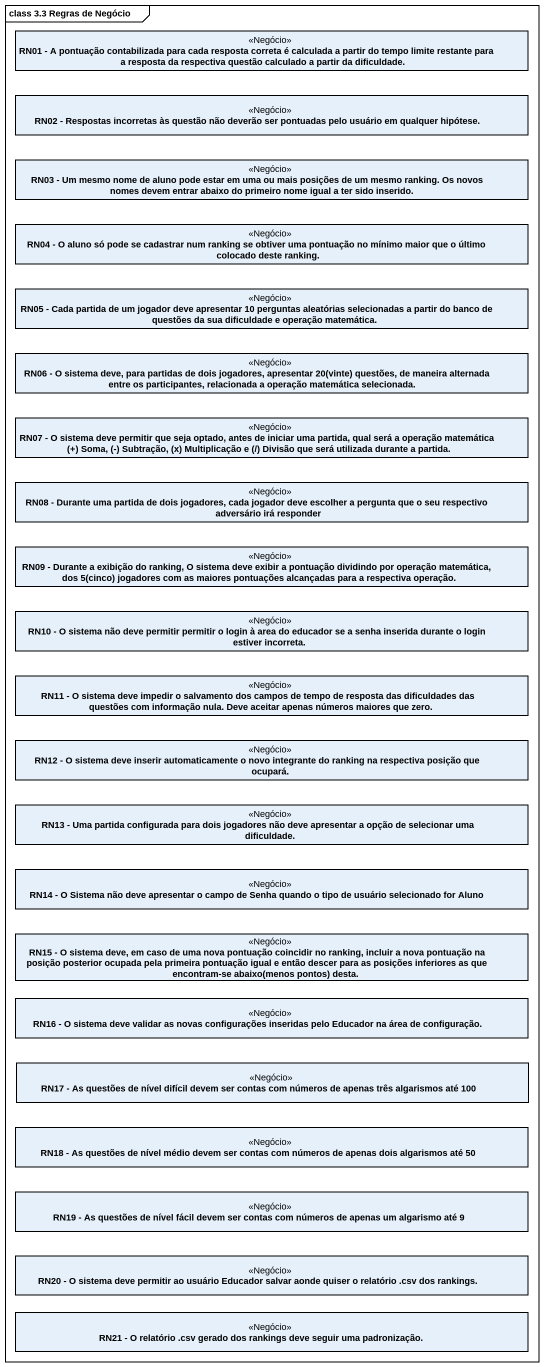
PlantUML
@startuml
mainframe class 3.3 Regras de Negócio
hide circle
hide empty members
class "RN01 - A pontuação contabilizada para cada resposta correta é calculada a partir do tempo limite restante para a resposta da respectiva questão calculado a partir da dificuldade." as RN01_A_pontuação <<Negócio>>
class "RN02 - Respostas incorretas às questão não deverão ser pontuadas pelo usuário em qualquer hipótese." as RN02_Respostas_incorretas <<Negócio>>
class "RN03 - Um mesmo nome de aluno pode estar em uma ou mais posições de um mesmo ranking. Os novos nomes devem entrar abaixo do primeiro nome igual a ter sido inserido." as RN03_Um_mesmo_nome_de_aluno <<Negócio>>
class "RN04 - O aluno só pode se cadastrar num ranking se obtiver uma pontuação no mínimo maior que o último colocado deste ranking." as RN04_O_aluno_só_pode_se <<Negócio>>
class "RN05 - Cada partida de um jogador deve apresentar 10 perguntas aleatórias selecionadas a partir do banco de questões da sua dificuldade e operação matemática." as RN05_Cada_partida_de_um <<Negócio>>
class "RN06 - O sistema deve, para partidas de dois jogadores, apresentar 20(vinte) questões, de maneira alternada entre os participantes, relacionada a operação matemática selecionada." as RN06_O_sistema_deve_para <<Negócio>>
class "RN07 - O sistema deve permitir que seja optado, antes de iniciar uma partida, qual será a operação matemática (+) Soma, (-) Subtração, (x) Multiplicação e (/) Divisão que será utilizada durante a partida." as RN07_O_sistema_deve <<Negócio>>
class "RN08 - Durante uma partida de dois jogadores, cada jogador deve escolher a pergunta que o seu respectivo adversário irá responder" as RN08_Durante_uma_partida_de <<Negócio>>
class "RN09 - Durante a exibição do ranking, O sistema deve exibir a pontuação dividindo por operação matemática, dos 5(cinco) jogadores com as maiores pontuações alcançadas para a respectiva operação." as RN09_Durante_a_exibição_do <<Negócio>>
class "RN10 - O sistema não deve permitir permitir o login à area do educador se a senha inserida durante o login estiver incorreta." as RN10_O_sistema_não_deve <<Negócio>>
class "RN11 - O sistema deve impedir o salvamento dos campos de tempo de resposta das dificuldades das questões com informação nula. Deve aceitar apenas números maiores que zero." as RN11_O_sistema_deve_impedir <<Negócio>>
class "RN12 - O sistema deve inserir automaticamente o novo integrante do ranking na respectiva posição que ocupará." as RN12_O_sistema_deve_inserir <<Negócio>>
class "RN13 - Uma partida configurada para dois jogadores não deve apresentar a opção de selecionar uma dificuldade." as RN13_Uma_partida <<Negócio>>
class "RN14 - O Sistema não deve apresentar o campo de Senha quando o tipo de usuário selecionado for Aluno" as RN14_O_Sistema_não_deve <<Negócio>>
class "RN15 - O sistema deve, em caso de uma nova pontuação coincidir no ranking, incluir a nova pontuação na posição posterior ocupada pela primeira pontuação igual e então descer para as posições inferiores as que encontram-se abaixo(menos pontos) desta." as RN15_O_sistema_deve_em_caso <<Negócio>>
class "RN16 - O sistema deve validar as novas configurações inseridas pelo Educador na área de configuração." as RN16_O_sistema_deve_validar <<Negócio>>
class "RN17 - As questões de nível difícil devem ser contas com números de apenas três algarismos até 100" as RN17_As_questões_de_nível <<Negócio>>
class "RN18 - As questões de nível médio devem ser contas com números de apenas dois algarismos até 50" as RN18_As_questões_de_nível <<Negócio>>
class "RN19 - As questões de nível fácil devem ser contas com números de apenas um algarismo até 9" as RN19_As_questões_de_nível <<Negócio>>
class "RN20 - O sistema deve permitir ao usuário Educador salvar aonde quiser o relatório .csv dos rankings." as RN20_O_sistema_deve <<Negócio>>
class "RN21 - O relatório .csv gerado dos rankings deve seguir uma padronização." as RN21_O_relatório_csv_gerado <<Negócio>>
@enduml
